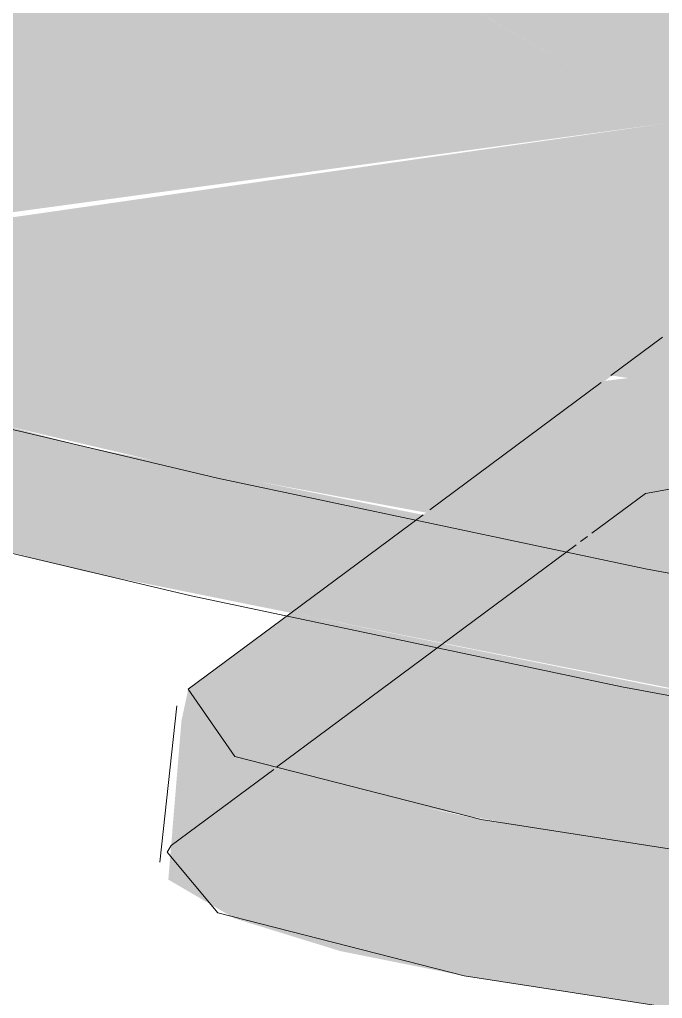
# Model space of a CAD drawing. Header units: millimetres. Extents: x -3576 to 4228, y -1686 to 5244.
# Drawn here: x -901.18 to -869.16, y 1114.89 to 1163.65 of the extents above; entities that cross this region are included whole.
import ezdxf

# ---------------------------------------------------------------- set-up
doc = ezdxf.new("R2010")
doc.units = ezdxf.units.MM
doc.layers.add('A_--------_E-', color=8, linetype='Continuous', lineweight=9)
doc.layers.add('M-_EQPT----_E', color=7, linetype='Continuous', lineweight=9)

# ---------------------------------------------------------------- blocks, each defined once
blk = doc.blocks.new('PNS-Filter column D1200 _180 right feed 50-50_ - ASY PNS-Filter column D1200_iam-905840-В50 Аксонометрия')
at = {"layer": 'A_--------_E-'}
h = blk.add_hatch(color=254, dxfattribs=at)
h.paths.add_polyline_path([(-330.104, 1211.8), (-340.014, 1218.382), (-358.161, 1210.799), (-334.977, 1211.626)])
h.paths.add_polyline_path([(-707.138, 1119.134), (-665.277, 1119.335), (-650.729, 1125.015), (-647.288, 1125.437), (-630.84, 1122.259), (-628.553, 1120.82), (-613.097, 1121.748), (-583.373, 1124.614), (-582.963, 1125.496), (-589.563, 1126.741), (-582.132, 1127.281), (-579.35, 1133.596), (-580.366, 1134.374), (-562.174, 1134.767), (-548.228, 1129.283), (-534.285, 1131.416), (-503.386, 1136.747), (-462.797, 1145.857), (-428.154, 1155.561), (-429.598, 1155.695), (-412.476, 1160.352), (-379.633, 1171.745), (-342.347, 1186.808), (-316.2, 1198.965), (-316.825, 1198.85), (-303.836, 1207.039), (-305.419, 1204.748), (-286.106, 1215.285), (-294.733, 1213.062), (-330.104, 1211.8), (-326.079, 1199.765), (-301.725, 1210.094), (-302.595, 1208.836), (-324.046, 1197.523), (-325.254, 1197.301), (-325.071, 1196.753), (-337.761, 1194.587), (-353.452, 1183.639), (-357.435, 1181.798), (-372.597, 1188.64), (-378.163, 1185.48), (-377.426, 1187.583), (-413.651, 1179.658), (-413.088, 1176.939), (-426.068, 1178.454), (-417.655, 1181.89), (-415.939, 1183.497), (-434.675, 1186.798), (-474.612, 1177.2), (-515.633, 1169.272), (-561.253, 1162.661), (-605.707, 1158.221), (-643.091, 1155.862), (-653.129, 1150.047), (-657.488, 1148.606), (-660.351, 1155.489), (-686.468, 1154.93), (-729.554, 1155.775), (-772.574, 1158.402), (-815.159, 1162.793), (-863.407, 1170.134), (-903.106, 1177.95), (-902.832, 1174.692), (-899.177, 1176.491), (-872.787, 1160.731), (-866.442, 1163.818), (-869.008, 1158.475), (-901.877, 1153.749), (-901.877, 1143.419), (-892.779, 1141.281), (-880.932, 1139.087), (-869.008, 1147.879), (-865.553, 1148.972), (-860.158, 1149.434), (-850.383, 1148.944), (-841.759, 1147.829), (-756.081, 1134.575), (-752.467, 1139.145), (-750.419, 1133.699), (-743.268, 1132.351), (-741.059, 1131.853), (-736.244, 1130.264), (-733.589, 1128.479), (-734.164, 1121.958), (-710.244, 1119.353), (-703.167, 1119.925), (-706.928, 1119.176)])
h.paths.add_polyline_path([(-648.866, 1125.742), (-665.694, 1127.865), (-660.623, 1132.968), (-641.155, 1127.619), (-645.213, 1126.631)])
h.paths.add_polyline_path([(-643.857, 1125.859), (-637.562, 1126.631), (-636.631, 1126.026), (-637.562, 1126.005)])
h.paths.add_polyline_path([(-874.54, 1133.499), (-873.074, 1137.401), (-881.08, 1138.977), (-885.645, 1135.588), (-876.41, 1133.851)])
h.paths.add_polyline_path([(-778.38, 1138.549), (-789.592, 1140.562), (-788.974, 1141.026), (-784.385, 1141.48), (-783.036, 1140.822)])
h.paths.add_polyline_path([(-540.828, 1139.113), (-590.483, 1142.123), (-583.816, 1143.869), (-573.327, 1144.416), (-547.182, 1151.469), (-534.806, 1152.847), (-532.533, 1144.416), (-527.398, 1141.969), (-535.378, 1140.272)])
h.paths.add_polyline_path([(-836.074, 1151.022), (-835.455, 1155.706), (-811.237, 1152.329), (-835.455, 1151.054)])
h.paths.add_polyline_path([(-800.787, 1151.871), (-810.946, 1152.558), (-806.389, 1156.128), (-801.39, 1152.329)])
h.paths.add_polyline_path([(-876.393, 1158.848), (-874.991, 1159.58), (-884.735, 1161.38), (-876.41, 1158.853)])
h.paths.add_polyline_path([(-479.72, 1159.399), (-473.203, 1163.488), (-450.916, 1168.304), (-443.659, 1160.548), (-444.876, 1160.065), (-474.612, 1159.497)])
h.paths.add_polyline_path([(-399.583, 1168.886), (-412.476, 1173.985), (-380.121, 1180.981), (-396.982, 1170.503)])
h.paths.add_polyline_path([(-929.49, 1175.078), (-926.243, 1178.106), (-923.809, 1182.877), (-926.42, 1183.358), (-926.896, 1182.839), (-929.262, 1177.711), (-929.368, 1176.494)])
h.paths.add_polyline_path([(-395.58, 1197.879), (-391.778, 1199.478), (-396.025, 1198.017)])
h.paths.add_polyline_path([(-304.796, 1218.196), (-285.472, 1225.036), (-303.874, 1219.578)])
h.paths.add_polyline_path([(-266.591, 1230.635), (-262.265, 1232.708), (-261.511, 1236.481), (-261.511, 1244.192), (-289.887, 1240.554), (-295.129, 1232.693), (-268.036, 1230.739), (-265.04, 1231.761)])
h = blk.add_hatch(color=10, dxfattribs=at)
h.paths.add_polyline_path([(-707.247, 1113.152), (-665.543, 1113.195), (-624.002, 1115.035), (-577.83, 1119.323), (-542.172, 1124.059), (-488.809, 1133.793), (-461.148, 1140.705), (-418.286, 1152.7), (-380.121, 1165.39), (-342.641, 1180.067), (-317.167, 1191.79), (-279.958, 1211.8), (-274.058, 1215.448), (-267.328, 1222.882), (-264.537, 1228.298), (-285.776, 1215.285), (-320.574, 1196.753), (-351.919, 1182.723), (-387.499, 1168.886), (-421.029, 1157.557), (-468.906, 1144.373), (-509.452, 1135.52), (-549.806, 1129.073), (-589.563, 1124.017), (-613.097, 1121.748), (-637.562, 1120.421), (-671, 1119.17), (-712.313, 1119.335), (-734.59, 1119.975), (-734.773, 1119.124), (-740.769, 1114.569), (-710.464, 1113.288)])
h.paths.add_polyline_path([(-887.658, 1134.094), (-881.08, 1138.977), (-898.025, 1142.396), (-901.877, 1143.419), (-901.877, 1137.185), (-898.025, 1136.184), (-892.779, 1135.127)])
h = blk.add_hatch(color=254, dxfattribs=at)
h.paths.add_polyline_path([(-707.138, 1119.134), (-703.167, 1119.925), (-710.464, 1119.335), (-734.297, 1121.973), (-734.522, 1120.291), (-707.213, 1119.137)])
h.paths.add_polyline_path([(-665.684, 1119.176), (-628.912, 1121.006), (-630.84, 1122.259), (-647.288, 1125.437), (-650.824, 1124.978), (-665.543, 1119.231)])
h.paths.add_polyline_path([(-583.373, 1124.614), (-548.228, 1129.283), (-550.654, 1129.981), (-562.174, 1134.767), (-580.366, 1134.374), (-579.234, 1133.507), (-582.132, 1127.281), (-588.981, 1126.631), (-582.963, 1125.496)])
h.paths.add_polyline_path([(-648.866, 1125.742), (-641.155, 1127.619), (-660.623, 1132.968), (-665.694, 1127.865), (-650.824, 1125.989)])
h.paths.add_polyline_path([(-643.857, 1125.859), (-636.631, 1126.026), (-637.562, 1126.631)])
h.paths.add_polyline_path([(-743.268, 1132.351), (-742.849, 1132.421), (-745.689, 1132.837)])
h.paths.add_polyline_path([(-750.484, 1133.709), (-752.467, 1139.145), (-756.081, 1134.575), (-754.4, 1134.314)])
h.paths.add_polyline_path([(-778.38, 1138.549), (-784.385, 1141.48), (-789.246, 1140.822), (-789.592, 1140.562), (-786.176, 1139.949)])
h.paths.add_polyline_path([(-540.828, 1139.113), (-527.398, 1141.969), (-532.533, 1144.416), (-534.806, 1152.847), (-548.486, 1151.323), (-574.286, 1144.149), (-583.816, 1143.869), (-590.483, 1142.123), (-542.976, 1139.243)])
h.paths.add_polyline_path([(-657.488, 1148.606), (-653.129, 1150.047), (-643.091, 1155.862), (-660.351, 1155.489), (-659.652, 1153.808)])
h.paths.add_polyline_path([(-836.074, 1151.022), (-811.237, 1152.329), (-811.744, 1152.66), (-835.455, 1155.706), (-836.06, 1151.127)])
h.paths.add_polyline_path([(-800.787, 1151.871), (-806.389, 1156.128), (-811.237, 1152.329), (-808.099, 1152.192)])
h.paths.add_polyline_path([(-901.877, 1154.004), (-869.008, 1158.475), (-866.296, 1164.121), (-872.787, 1160.731), (-899.204, 1176.483), (-902.819, 1174.531), (-901.877, 1159.898), (-901.877, 1155.753)])
h.paths.add_polyline_path([(-876.393, 1158.848), (-884.735, 1161.38), (-874.991, 1159.58)])
h.paths.add_polyline_path([(-479.72, 1159.399), (-444.797, 1160.097), (-443.659, 1160.548), (-450.916, 1168.304), (-473.203, 1163.488), (-478.608, 1160.097)])
h.paths.add_polyline_path([(-399.583, 1168.886), (-380.121, 1181.176), (-412.476, 1173.985), (-403.67, 1170.503)])
h.paths.add_polyline_path([(-413.088, 1176.939), (-413.651, 1179.658), (-377.426, 1187.583), (-378.163, 1185.48), (-372.597, 1188.64), (-357.435, 1181.798), (-351.997, 1184.599), (-337.761, 1194.587), (-325.071, 1196.753), (-325.071, 1197.335), (-323.369, 1197.668), (-302.595, 1208.836), (-301.725, 1210.094), (-326.079, 1199.765), (-330.104, 1211.8), (-359.619, 1210.538), (-396.855, 1197.776), (-434.616, 1186.788), (-415.939, 1183.497), (-417.655, 1181.89), (-426.068, 1178.454), (-421.984, 1177.835), (-414.389, 1177.07)])
h.paths.add_polyline_path([(-643.428, 1180.35), (-640.746, 1180.505), (-643.311, 1180.357)])
h.paths.add_polyline_path([(-600.429, 1183.049), (-594.047, 1183.706), (-600.223, 1183.07)])
h.paths.add_polyline_path([(-815.159, 1187.288), (-815.159, 1187.301), (-815.462, 1187.333)])
h.paths.add_polyline_path([(-557.873, 1187.512), (-553.924, 1188.083), (-557.702, 1187.537)])
h.paths.add_polyline_path([(-515.977, 1193.716), (-513.981, 1194.086), (-515.753, 1193.759)])
h.paths.add_polyline_path([(-474.954, 1201.629), (-470.355, 1202.718), (-474.732, 1201.682)])
h.paths.add_polyline_path([(-435.013, 1211.212), (-434.675, 1211.293), (-434.795, 1211.275)])
h = blk.add_hatch(color=254, dxfattribs=at)
h.paths.add_polyline_path([(-734.297, 1121.973), (-733.589, 1128.479), (-736.244, 1130.264), (-743.268, 1132.351), (-745.374, 1132.004), (-733.927, 1126.909), (-734.354, 1121.979)])
h.paths.add_polyline_path([(-873.074, 1137.401), (-869.877, 1145.911), (-872.105, 1145.64), (-881.08, 1138.977), (-876.41, 1138.058)])
h.paths.add_polyline_path([(-869.157, 1147.829), (-845.74, 1148.419), (-852.866, 1149.225), (-862.6, 1149.225), (-865.878, 1148.944), (-869.008, 1147.879)])
h.paths.add_polyline_path([(-928.873, 1171.212), (-924.667, 1173.359), (-921.348, 1176.981), (-919.201, 1181.78), (-923.528, 1182.81), (-926.896, 1177.378), (-929.49, 1175.078), (-929.562, 1172.6), (-928.946, 1171.358)])
h.paths.add_polyline_path([(-906.621, 1172.822), (-902.832, 1174.692), (-903.106, 1177.95), (-907.045, 1178.888), (-906.682, 1174.4)])
h = blk.add_hatch(color=254, dxfattribs=at)
h.paths.add_polyline_path([(-769.66, 1119.22), (-766.762, 1121.371), (-767.362, 1122.311), (-771.781, 1122.359), (-771.767, 1120.256), (-769.66, 1121.82), (-769.66, 1119.836)])
h.paths.add_polyline_path([(-845.27, 1132.41), (-852.192, 1127.271), (-849.332, 1126.795), (-842.651, 1131.946), (-844.601, 1132.291)])
h.paths.add_polyline_path([(-742.47, 1120.567), (-733.927, 1126.909), (-749.332, 1133.53), (-845.74, 1148.334), (-869.157, 1147.829), (-871.723, 1145.924), (-869.974, 1145.653), (-873.074, 1137.401), (-858.738, 1134.793), (-845.27, 1132.41), (-843.635, 1133.405), (-841.139, 1133.872), (-834.342, 1133.219), (-768.844, 1122.844), (-766.762, 1122.266), (-743.719, 1120.632)])
h.paths.add_polyline_path([(-837.464, 1124.82), (-837.478, 1131.031), (-841.139, 1131.679), (-841.139, 1125.431), (-837.523, 1124.83)])
h = blk.add_hatch(color=254, dxfattribs=at)
h.paths.add_polyline_path([(-749.959, 1115.007), (-742.47, 1120.567), (-760.022, 1121.755), (-767.282, 1122.305), (-766.762, 1120.808), (-766.762, 1116.452), (-758.396, 1115.732)])
h.paths.add_polyline_path([(-837.464, 1117.496), (-837.523, 1124.83), (-841.139, 1125.431), (-841.139, 1118.065), (-837.576, 1117.513)])
h.paths.add_polyline_path([(-852.192, 1127.271), (-845.27, 1132.41), (-873.074, 1137.401), (-874.54, 1133.499), (-885.645, 1135.588), (-887.658, 1134.094), (-858.738, 1128.36)])
h.paths.add_polyline_path([(-857.651, 1120.619), (-849.332, 1126.795), (-852.192, 1127.271), (-860.369, 1121.04), (-858.738, 1120.787)])
h = blk.add_hatch(color=10, dxfattribs=at)
h.paths.add_polyline_path([(-766.549, 1107.767), (-760.035, 1108.527), (-757.55, 1109.372), (-749.959, 1115.007), (-766.762, 1116.452), (-766.762, 1107.773)])
h.paths.add_polyline_path([(-860.548, 1121.067), (-852.192, 1127.271), (-869.544, 1130.441), (-887.658, 1134.094), (-892.779, 1130.292), (-893.117, 1128.722), (-890.462, 1126.936), (-885.219, 1125.206), (-876.41, 1123.521), (-861.505, 1121.215)])
for points in [[(-879.031, 1116.011), (-878.185, 1123.796), (-886.065, 1125.485), (-891.308, 1127.505), (-893.117, 1128.722), (-893.771, 1120.808), (-890.462, 1118.872), (-885.219, 1117.252), (-881.702, 1116.547)], [(-861.636, 1113.32), (-861.636, 1120.26), (-860.548, 1121.067), (-878.185, 1123.796), (-879.031, 1116.011), (-876.41, 1115.605)]]:
    blk.add_hatch(color=10, dxfattribs=at).paths.add_polyline_path(points)
for p, q in [((-869.157, 1147.829), (-871.723, 1145.924)), ((-872.206, 1145.565), (-880.74, 1139.23)), ((-870.003, 1140.044), (-861.004, 1141.649)), ((-872.68, 1138.057), (-870.003, 1140.044)), ((-881.08, 1138.977), (-887.658, 1134.094)), ((-873.231, 1137.648), (-872.885, 1137.904)), ((-880.077, 1132.565), (-873.461, 1137.477)), ((-887.658, 1134.094), (-892.779, 1130.292)), ((-888.377, 1126.403), (-880.077, 1132.565)), ((-894.19, 1121.679), (-893.344, 1129.464)), ((-893.625, 1122.507), (-888.521, 1126.296)), ((-878.185, 1123.796), (-781.593, 1108.853)), ((-893.837, 1122.171), (-893.625, 1122.507)), ((-782.439, 1101.068), (-879.031, 1116.011))]:
    blk.add_line(p, q, dxfattribs=at)
for points in [[(-901.877, 1143.31, 0), (-891.318, 1140.798, 0), (-870.006, 1136.295, 0), (-848.461, 1132.3, 0), (-826.709, 1128.813, 0), (-804.778, 1125.838, 0), (-782.696, 1123.375, 0), (-760.491, 1121.427, 0), (-738.192, 1119.995, 0), (-715.828, 1119.079, 0)], [(-901.947, 1137.16, 0), (-892.632, 1134.944, 0), (-871.173, 1130.41, 0), (-849.482, 1126.387, 0), (-827.587, 1122.878, 0), (-805.513, 1119.883, 0), (-783.29, 1117.405, 0), (-760.945, 1115.444, 0), (-738.507, 1114.003, 0), (-716.004, 1113.082, 0)], [(-892.779, 1130.292, 0), (-890.462, 1126.936, 0), (-878.185, 1123.796, 0)], [(-879.031, 1116.011, 0), (-891.308, 1119.151, 0), (-893.837, 1122.171, 0)]]:
    blk.add_polyline3d(points, dxfattribs=at)
blk = doc.blocks.new('PNS-Filter column D1200 _180 right feed 50-50_ - Standard-905848-В50 Аксонометрия')
blk.add_blockref('PNS-Filter column D1200 _180 right feed 50-50_ - ASY PNS-Filter column D1200_iam-905840-В50 Аксонометрия', (0, 0))

msp = doc.modelspace()

# ---------------------------------------------------------------- block references
at = {"layer": 'M-_EQPT----_E'}
msp.add_blockref('PNS-Filter column D1200 _180 right feed 50-50_ - Standard-905848-В50 Аксонометрия', (0, 0), dxfattribs=at)

doc.saveas('drawing.dxf')
